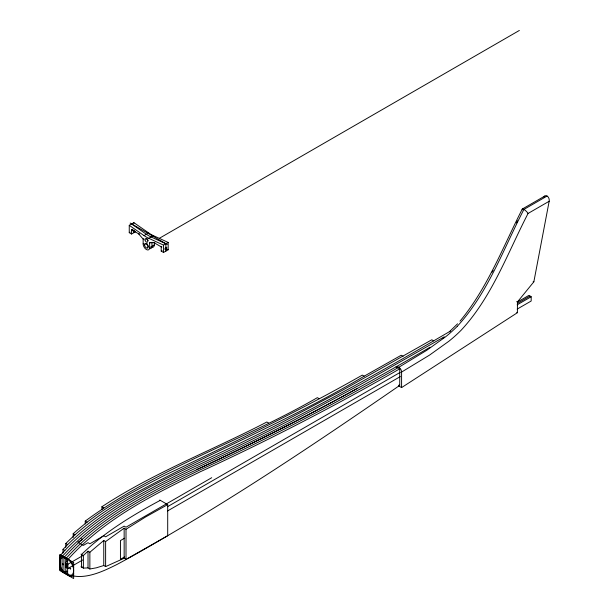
<?xml version="1.0" encoding="UTF-8"?>
<svg xmlns="http://www.w3.org/2000/svg" width="609" height="609" viewBox="0 0 609 609"><rect width="100%" height="100%" fill="white"/><g stroke="black" fill="none" stroke-linecap="round" stroke-linejoin="round"><path stroke-width="0.91" d="M146.442 238.507L146.898 238.979A1.279 0.761 -69.9 0 0 147.089 238.934M398.461 385.779L401.59 387.59L517.414 312.691L517.414 301.988L533.857 281.8L549.166 201.267A3.997 2.794 73.7 0 0 547.08 196.022A3.997 2.794 73.7 0 0 543.966 197.019M522.271 209.07C502.95 247.033 487.504 288.042 459.993 321.133M516.493 222.917L517.498 220.801M492.118 272.193L493.107 270.305M396.025 366.702L399.732 368.841L399.732 385.406C331.159 432.672 262.076 479.329 190.632 522.179C166.188 536.521 141.905 551.183 116.89 564.505C99.929 572.962 77.526 583.582 60.215 569.994L60.215 555.545L64.851 550.452C100.31 513.189 147.005 489.666 192.726 467.537C275.298 429.787 355.268 386.631 433.654 340.857L450.493 331.052M67.629 574.272L67.629 559.823C103.408 519.606 152.433 494.927 200.14 471.823C268.188 440.535 334.744 406.074 399.732 368.841M62.993 553.056L62.993 549.379L67.629 544.606C117.545 495.962 183.987 470.894 245.442 440.581A2268.731 1309.86 -60 0 0 281.061 422.829L342.814 390.072L431.796 339.784L433.654 340.857M457.557 323.805L449.328 331.821M457.26 326.31C488.037 293.051 503.323 249.005 523.9 209.435L547.072 196.06M65.78 547.339L65.78 543.54C83.593 525.742 104.39 511.195 125.979 498.352C203.977 454.976 287.341 421.938 364.152 376.179L401.217 355.253L403.074 356.318M89.866 568.989L88.016 567.915L83.38 568.106L83.38 555.537L88.016 551.175L89.866 552.249L89.866 568.989L96.275 567.832L103.766 565.533L105.623 566.598L124.152 558.263L126.192 559.237M89.866 552.249L103.766 540.495L105.623 541.568L105.623 566.598M73.187 537.481L73.187 533.72C100.66 509.276 133.127 491.235 165.8 474.754C232.181 443.314 298.418 411.448 362.302 375.114L364.152 376.179M442.796 338.482L443.268 338.109M105.623 541.568L124.152 528.178L126.01 529.244L126.01 559.336M85.237 523.938L85.237 521.106C156.178 468.831 241.4 441.434 317.358 397.654L319.207 398.72M126.01 529.244L145.444 517.056L167.703 504.617L167.703 535.737L127.327 558.651M101.916 509.581L101.916 506.749C153.712 472.63 212.016 450.5 266.856 421.999L268.706 423.072M444.296 336.792L359.873 384.858L286.763 423.948A2275.399 1313.712 -60 0 1 246.173 444.159C181.924 475.842 111.241 502.159 62.072 556.618L62.072 571.059L65.658 572.376M430.106 347.183L428.485 348.127C349.802 394.274 268.881 436.493 186.049 474.685C141.882 496.442 97.044 520.352 63.922 557.684L63.922 572.133L66.076 572.924M135.624 231.671L131.567 234.016L129.253 232.676L129.253 225.315L133.881 222.643L148.687 232.92A32.764 18.917 60 0 0 153.369 235.622L168.168 242.435L168.168 249.797L163.539 252.469L161.218 251.136L161.218 246.851L161.796 246.516M131.567 234.016L131.567 229.73L132.435 229.235M129.253 232.676L130.12 232.174M139.096 233.414L138.517 233.742L143.153 239.093L143.153 243.912A4.59 2.649 60 0 0 146.396 249.53A4.59 2.649 60 0 0 149.639 247.657L154.267 244.978L154.267 242.572M129.253 225.315L144.051 235.599L148.687 232.92M143.153 239.093L143.732 238.758M144.051 235.599A32.764 18.917 60 0 0 148.733 238.302L153.369 235.622M143.153 243.912L143.732 243.577M149.639 247.657L149.639 242.839L150.217 242.504M159.421 238.264L519.363 30.45M154.846 242.504L149.639 242.839M148.733 238.302L163.539 245.107L168.168 242.435M161.218 251.136L162.085 250.634M544.789 196.052L522.347 209.009M549.166 201.267L528.072 213.447C507.533 253.131 491.973 297.131 461.028 330.344A107.603 62.126 -60 0 1 448.818 341.284L429.543 355.1L401.59 372.069L401.59 387.59M398.811 367.257L426.589 350.396L445.506 336.868A103.682 59.857 -60 0 0 457.275 326.34M211.719 477.707L126.01 527.188L124.152 526.123L105.623 536.818L103.766 535.753L89.866 543.776L88.016 542.703L83.38 545.382L77.823 542.17L82.459 539.498L80.601 538.425M517.338 302.056L528.863 295.411L531.177 296.743L531.177 301.021L517.186 309.098M517.673 303.206L530.02 296.073M82.672 559.968L67.858 568.517L65.544 567.185L65.544 562.899L67.858 564.239L82.672 555.69M167.437 506.749L400.334 372.289M517.186 304.82L531.177 296.743M167.437 511.027L400.334 376.568M124.502 538.227L120.445 540.564L120.445 559.29L124.502 556.953M397.883 367.775C332.887 405 266.339 439.47 198.283 470.749C150.575 493.861 101.551 518.541 65.78 558.757L65.78 573.198L68.642 574.257M357.445 388.291C304.903 417.599 251.022 444.418 196.433 469.676M160.296 500.339C132.168 515.359 104.565 532.197 81.53 554.472L81.53 567.032L82.535 567.048M533.164 281.396L533.857 281.8M516.721 301.584L517.414 301.988M516.721 312.288L517.414 312.691M130.174 223.046L167.239 244.445M167.445 249.378L168.168 249.797M131.567 229.73L139.727 234.45M153.605 242.458L161.773 247.17M399.04 385.002L399.732 385.406M159.764 500.035L167.703 504.617M101.916 506.749L103.766 507.822M85.237 521.106L87.087 522.179M73.187 533.72L75.044 534.793M65.78 543.54L67.629 544.606M80.997 554.167L83.38 555.537M62.993 549.379L64.851 550.452M80.997 566.728L83.38 568.106M60.215 555.545L67.629 559.823M131.567 223.975L146.366 234.259A32.764 18.917 60 0 0 151.055 236.962L165.854 243.775L165.854 251.136M163.539 245.107L163.539 252.469M151.953 242.306L151.953 246.318A4.59 2.649 60 0 1 149.981 248.624M133.881 222.643L133.881 223.412M133.881 230.111L133.881 232.676M124.152 528.178L124.152 558.263M103.766 540.495L103.766 565.533M88.016 551.175L88.016 567.915M67.858 564.239L67.858 568.517M66.701 563.569L66.701 567.847M147.439 247.163A4.59 2.649 60 0 1 147.226 246.919M145.878 244.643A4.59 2.649 60 0 1 145.772 244.338M154.267 244.978A4.59 2.649 60 0 1 151.915 247.224M134.307 230.704A1.309 0.754 -60 0 1 133.226 231.138A1.309 0.754 -60 0 1 133.059 229.981M148.322 240.41A1.964 1.134 60 0 1 148.132 240.22M147.66 239.543A1.964 1.134 60 0 1 147.447 239.032M148.314 246.31A2.619 1.515 60 0 1 146.86 243.227M396.337 367.57A3.928 2.269 60 0 1 399.466 367.729A3.928 2.269 60 0 1 401.59 372.069M527.957 213.371A4.21 1.089 40.9 0 0 523.862 209.351A4.21 1.089 40.9 0 0 522.469 208.956M522.37 209.846A4.21 1.089 40.9 0 1 522.21 209.298M64.387 573.198A6.554 3.783 60 0 1 59.751 565.175M73.651 573.198A6.554 3.783 60 0 1 69.023 575.878M69.023 559.823A6.554 3.783 60 0 1 73.651 567.847M59.751 559.823A6.554 3.783 60 0 1 64.387 557.151M63.07 571.09A70.416 40.651 -60 0 1 60.215 569.994M62.537 564.071C63.542 566.439 63.511 562.8 62.537 564.071M66.244 561.125C67.173 563.454 67.378 559.968 66.244 561.087M66.244 571.288C67.249 573.655 67.218 570.016 66.244 571.288M69.944 568.349C71.017 570.724 70.85 567.04 69.944 568.349M73.651 562.503L59.751 554.472L59.751 570.526L73.651 578.55L73.651 562.503M144.561 245.062A2.619 1.515 60 0 0 147.561 248.122A2.619 1.515 60 0 0 147.058 244.163A2.619 1.515 60 0 0 144.561 245.062M145.018 239.893A1.964 1.134 60 0 0 147.271 242.184A1.964 1.134 60 0 0 146.891 239.223A1.964 1.134 60 0 0 145.018 239.893M166.09 249.355A1.309 0.754 -60 0 0 166.508 247.323A1.309 0.754 -60 0 0 164.955 248.7A1.309 0.754 -60 0 0 166.09 249.355M59.88 564.094A9.828 5.671 60 0 0 71.253 575.208A9.828 5.671 60 0 0 68.977 560.242A9.828 5.671 60 0 0 59.88 564.094"/></g></svg>
